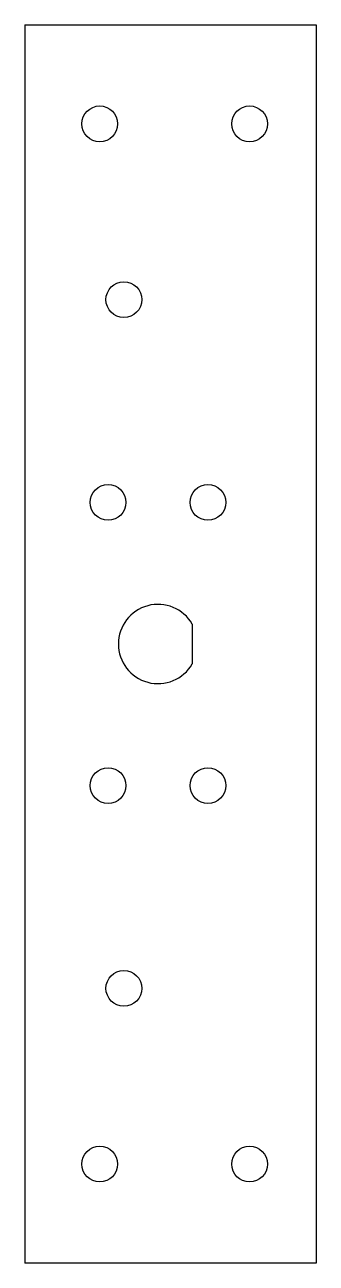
# Model space of a CAD drawing. Extents: x 0 to 35, y 3 to 152.
import ezdxf

# ---------------------------------------------------------------- set-up
doc = ezdxf.new("R2010")
doc.units = 0
doc.layers.add('VISIBLE', color=7, linetype='CONTINUOUS')

msp = doc.modelspace()

# ---------------------------------------------------------------- linework, layer by layer
at = {"layer": 'VISIBLE'}
for p, q in [((0, 151.82), (35, 151.82)), ((0, 151.82), (0, 3.18)), ((35, 151.82), (35, 3.18)), ((20.12, 79.89), (20.12, 75.11)), ((35, 3.18), (0, 3.18))]:
    msp.add_line(p, q, dxfattribs=at)
for centre in [(9, 139.93), (27, 139.93), (11.9, 118.83), (10, 94.5), (22, 94.5), (10, 60.5), (22, 60.5), (11.9, 36.17), (9, 15.08), (27, 15.08)]:
    msp.add_circle(centre, 2.15, dxfattribs=at)
msp.add_arc((16, 77.5), 4.76, 30.0883, 329.9117, dxfattribs=at)

doc.saveas('drawing.dxf')
